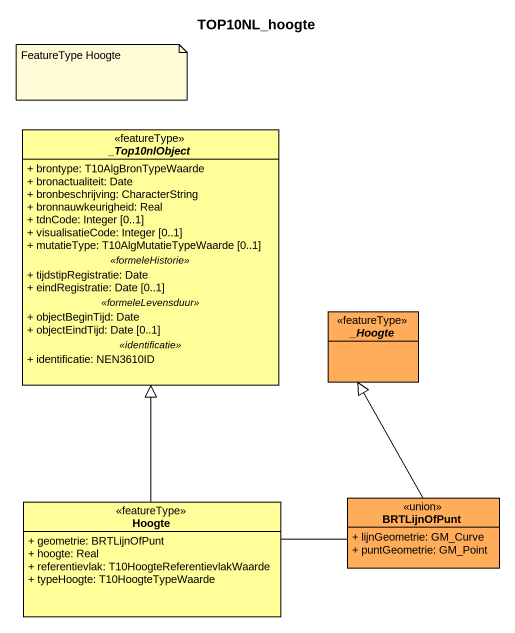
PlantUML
@startuml
title TOP10NL_hoogte
hide circle
hide empty members
skinparam classAttributeIconSize 0
abstract class "_Top10nlObject" as Top10nlObject <<featureType>> #FFFE99 {
  + brontype: T10AlgBronTypeWaarde
  + bronactualiteit: Date
  + bronbeschrijving: CharacterString
  + bronnauwkeurigheid: Real
  + tdnCode: Integer [0..1]
  + visualisatieCode: Integer [0..1]
  + mutatieType: T10AlgMutatieTypeWaarde [0..1]
  .. <<formeleHistorie>> ..
  + tijdstipRegistratie: Date
  + eindRegistratie: Date [0..1]
  .. <<formeleLevensduur>> ..
  + objectBeginTijd: Date
  + objectEindTijd: Date [0..1]
  .. <<identificatie>> ..
  + identificatie: NEN3610ID
}
abstract class "_Hoogte" as Hoogte <<featureType>> #FFAD5B
class "Hoogte" as Hoogte_2 <<featureType>> #FFFE99 {
  + geometrie: BRTLijnOfPunt
  + hoogte: Real
  + referentievlak: T10HoogteReferentievlakWaarde
  + typeHoogte: T10HoogteTypeWaarde
}
class BRTLijnOfPunt <<union>> #FFAD5B {
  + lijnGeometrie: GM_Curve
  + puntGeometrie: GM_Point
}
Hoogte_2 -up-|> Top10nlObject
Hoogte_2 -up-|> Hoogte
note as N1
  FeatureType Hoogte
end note
@enduml
